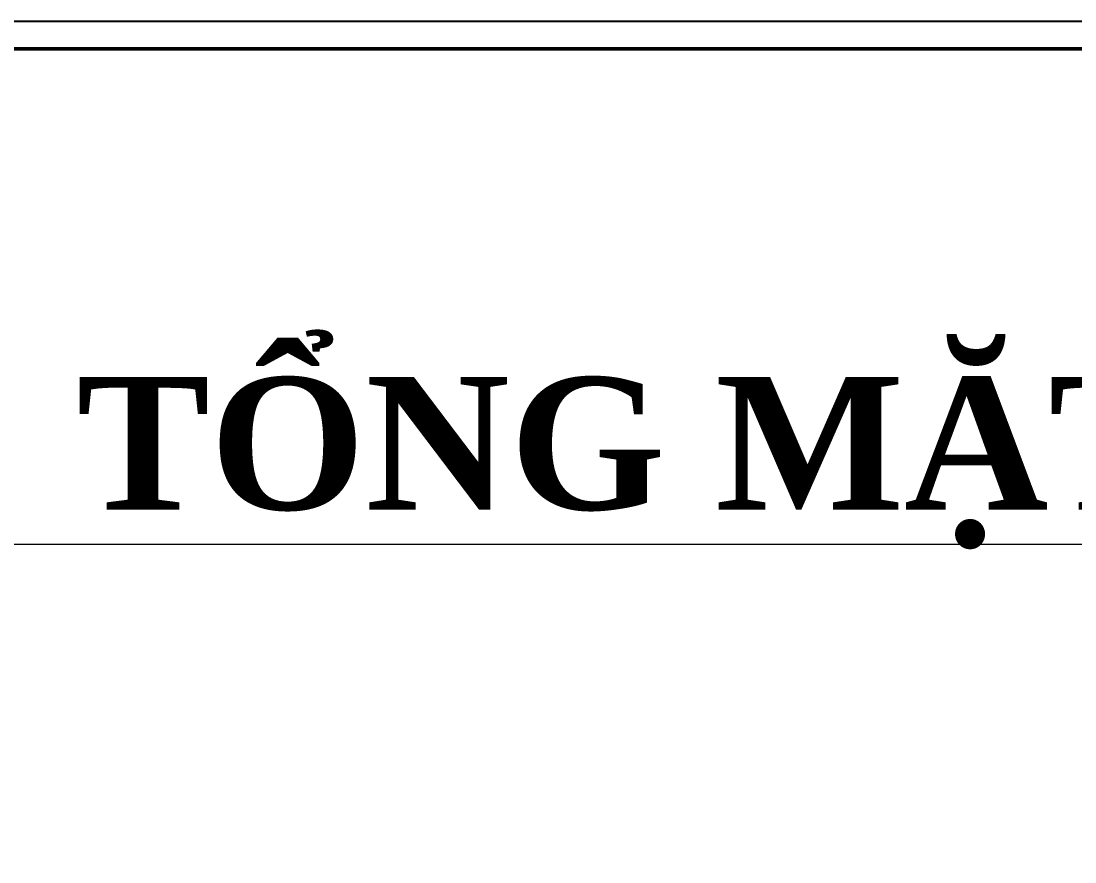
# Model space of a CAD drawing. Header units: inches. Extents: x -4475333 to 345677417, y -211198149 to 2125895.
# Drawn here: x -507803 to -479143, y 1277248 to 1300100 of the extents above; entities that cross this region are included whole.
import ezdxf

# ---------------------------------------------------------------- set-up
doc = ezdxf.new("R2010")
doc.units = ezdxf.units.IN
doc.header["$LTSCALE"] = 150
doc.header["$MEASUREMENT"] = 0
doc.layers.add('KHUNG BVE', color=7, linetype='Continuous', lineweight=0)
doc.styles.add('1', font='times.ttf')
doc.styles.add('KICHTHUOC', font='times.ttf')
doc.styles.get("Standard").update_dxf_attribs({"font": 'times.ttf', "height": 100})
doc.dimstyles.get("Standard").update_dxf_attribs({"dimtxt": 100, "dimasz": 500, "dimexe": 0.18, "dimexo": 0.0625, "dimgap": 20, "dimtad": 1, "dimdec": 0, "dimzin": 0, "dimdsep": 46, "dimtxsty": 'Standard', "dimcen": 0.09, "dimadec": 0, "dimazin": 0, "dimtfac": 1, "dimtdec": 0, "dimtofl": 0, "dimtmove": 0, "dimatfit": 3, "dimfxl": 1, "dimtolj": 1, "dimtzin": 0, "dimlwd": 9, "dimlwe": 9, "dimarcsym": 0})

# ---------------------------------------------------------------- blocks, each defined once
blk = doc.blocks.new('*D270')
at = {"layer": 'Defpoints', "color": 0, "lineweight": 0, "transparency": 16777216}
for p in [(-408232, 1285883), (-526232, 1268237), (-408232, 1268237)]:
    blk.add_point(p, dxfattribs=at)
at = {"layer": 'KHUNG BVE', "color": 0, "lineweight": 9, "transparency": 16777216}
for p, q in [((-526232, 1268237), (-526232, 1285883)), ((-525832, 1285883), (-408632, 1285883)), ((-408232, 1268237), (-408232, 1285883))]:
    blk.add_line(p, q, dxfattribs=at)
at = {"layer": 'KHUNG BVE', "color": 0, "lineweight": 0, "transparency": 16777216}
for points in [[(-525832, 1285950), (-525832, 1285816), (-526232, 1285883)], [(-408632, 1285950), (-408632, 1285816), (-408232, 1285883)]]:
    blk.add_solid(points, dxfattribs=at)
at = {"layer": 'KHUNG BVE', "color": 0, "lineweight": 0, "transparency": 16777216, "insert": (-467232, 1286185), "char_height": 200, "attachment_point": 5, "style": 'KICHTHUOC'}
blk.add_mtext('\\A1;118000', dxfattribs=at)

msp = doc.modelspace()

# ---------------------------------------------------------------- linework, layer by layer
at = {"color": 4}
msp.add_lwpolyline([(-551022.5, 1174100.1), (-551022.5, 1300100.1), (-372822.5, 1300100.1), (-372822.5, 1174100.1), (-551022.5, 1174100.1)], close=True, dxfattribs=at)
at = {"color": 4, "lineweight": 50}
msp.add_lwpolyline([(-547272.5, 1174850.1), (-373572.5, 1174850.1), (-373572.5, 1299350.1), (-547272.5, 1299350.1)], close=True, dxfattribs=at)

# ---------------------------------------------------------------- texts
at = {"insert": (-469517.3, 1288084.3), "char_height": 3600, "width": 157830.712, "attachment_point": 5, "line_spacing_factor": 1.5, "style": '1'}
msp.add_mtext('{\\fTimes New Roman|b1|i0|c0|p18;^ITỔNG MẶT BẰNG NHÀ MÁY}', dxfattribs=at)

# ---------------------------------------------------------------- dimensions: what is measured, and where the dimension line sits
at = {"layer": 'KHUNG BVE', "lineweight": 0}
dim = msp.add_linear_dim(base=(-408231.5, 1285883), p1=(-526231.5, 1268236.5), p2=(-408231.5, 1268236.5), dimstyle='Standard', override={"dimtxt": 200, "dimasz": 400, "dimgap": 200, "dimtih": 1, "dimtoh": 1, "dimtxsty": 'KICHTHUOC'}, dxfattribs=at)
dim.commit()
dim.dimension.update_dxf_attribs({"geometry": '*D270', "text_midpoint": (-467231.5, 1286184.7)})

doc.saveas('drawing.dxf')
